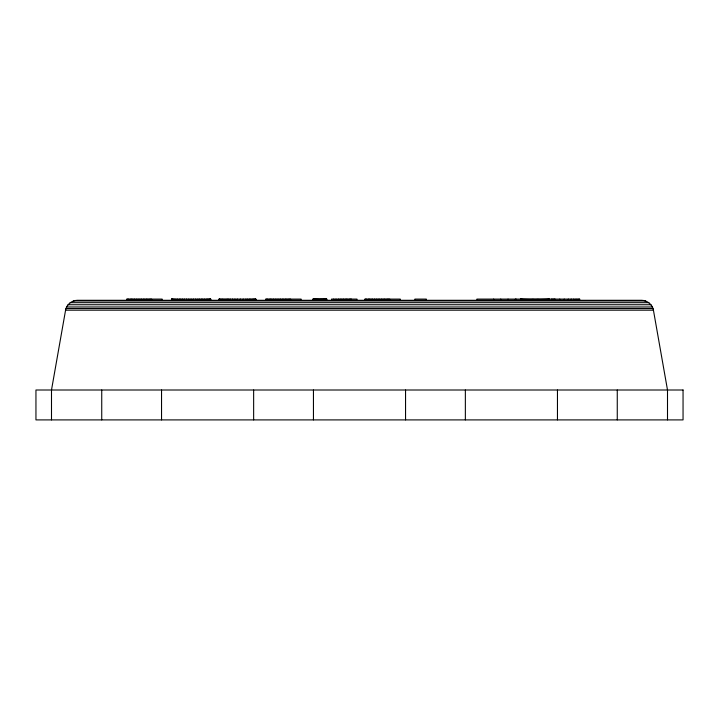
<?xml version="1.0" encoding="UTF-8"?>
<svg xmlns="http://www.w3.org/2000/svg" width="719" height="719" viewBox="0 0 719 719"><rect width="100%" height="100%" fill="white"/><g stroke="black" fill="none" stroke-linecap="round" stroke-linejoin="round"><path stroke-width="1.08" d="M667.502 419.905L667.502 390.004L653.427 310.177C652.501 304.577 647.271 300.371 641.645 300.29L77.355 300.29C71.729 300.371 66.499 304.577 65.573 310.177L51.498 390.004L51.498 419.905M171.473 299.095L210.721 299.095L210.721 300.29M255.775 299.095L255.775 300.29L255.856 299.095L218.953 299.095L218.953 300.29M326.768 299.095L312.891 299.095L312.918 300.29M73.374 300.973L645.626 300.973M70.165 302.69L648.835 302.69M68.044 304.739L650.956 304.739M66.615 306.986L652.385 306.986M65.986 308.541L653.014 308.541M65.573 310.177L653.427 310.177M617.261 390.004L617.261 419.905M579.721 300.29L579.721 299.095L476.913 299.095L476.913 300.29M579.289 299.095L579.271 300.29M578.049 299.095L578.049 300.29M576.036 299.095L576.036 300.29M573.789 299.095L573.789 300.29M571.201 299.095L571.201 300.29M568.289 299.095L568.289 300.29M564.226 299.095L564.226 300.29M559.786 299.095L559.786 300.29M557.459 390.004L557.459 419.905M555.032 299.095L555.032 300.29M554.376 299.095L554.376 300.29M553.405 299.095L553.405 300.29M552.138 299.095L552.138 300.29M551.806 299.095L551.806 300.29M549.253 299.095L549.253 300.29M549.091 299.095L549.091 300.29M548.822 299.095L548.822 300.29M548.444 299.095L548.444 300.29M547.968 299.095L547.968 300.29M547.384 299.095L547.384 300.29M546.71 299.095L546.71 300.29M545.946 299.095L545.946 300.29M545.101 299.095L545.101 300.29M544.175 299.095L544.175 300.29M543.178 299.095L543.178 300.29M542.117 299.095L542.117 300.29M541.012 299.095L541.012 300.29M539.852 299.095L539.852 300.29M538.648 299.095L538.648 300.29M537.426 299.095L537.426 300.29M536.185 299.095L536.185 300.29M534.927 299.095L534.927 300.29M533.678 299.095L533.678 300.29M532.428 299.095L532.428 300.29M531.206 299.095L531.206 300.29M530.011 299.095L530.011 300.29M528.851 299.095L528.851 300.29M527.737 299.095L527.737 300.29M526.676 299.095L526.676 300.29M525.688 299.095L525.688 300.29M524.762 299.095L524.762 300.29M523.908 299.095L523.908 300.29M523.144 299.095L523.144 300.29M522.47 299.095L522.47 300.29M521.895 299.095L521.895 300.29M521.41 299.095L521.41 300.29M521.032 299.095L521.032 300.29M520.763 299.095L520.763 300.29M520.601 299.095L520.601 300.29M516.107 299.095L516.107 300.29M515.406 299.095L515.406 300.29M508.045 299.095L508.045 300.29M500.775 299.095L500.775 300.29M493.656 299.095L493.656 300.29M465.355 390.004L465.355 419.905M426.304 300.29L426.34 299.095L414.881 299.095L414.881 300.29M405.552 390.004L405.552 419.905M400.285 300.29L400.285 299.095L364.794 299.095L364.794 300.29M389.716 299.095L389.716 300.29M388.611 299.095L388.611 300.29M387.388 299.095L387.388 300.29M386.04 299.095L386.04 300.29M384.584 299.095L384.584 300.29M383.056 299.095L383.056 300.29M381.447 299.095L381.447 300.29M379.794 299.095L379.794 300.29M378.113 299.095L378.113 300.29M376.244 299.095L376.244 300.29M374.401 299.095L374.401 300.29M372.595 299.095L372.595 300.29M371.031 299.095L371.031 300.29M369.593 299.095L369.593 300.29M368.326 299.095L368.326 300.29M366.69 299.095L366.69 300.29M365.495 299.095L365.495 300.29M356.975 300.29L356.975 299.095L331.54 299.095L331.54 300.29M351.178 299.095L351.178 300.29M350.764 299.095L350.764 300.29M349.65 299.095L349.65 300.29M347.897 299.095L347.897 300.29M346.621 299.095L346.621 300.29M345.174 299.095L345.174 300.29M343.601 299.095L343.601 300.29M341.911 299.095L341.911 300.29M340.159 299.095L340.159 300.29M338.37 299.095L338.37 300.29M336.025 299.095L336.025 300.29M333.742 299.095L333.742 300.29M326.741 299.095L326.741 300.29M326.534 299.095L326.534 300.29M326.345 299.095L326.345 300.29M326.12 299.095L326.12 300.29M325.842 299.095L325.842 300.29M325.509 299.095L325.509 300.29M325.141 299.095L325.141 300.29M324.736 299.095L324.736 300.29M324.287 299.095L324.287 300.29M323.811 299.095L323.811 300.29M323.298 299.095L323.298 300.29M322.759 299.095L322.759 300.29M322.202 299.095L322.202 300.29M321.627 299.095L321.627 300.29M321.034 299.095L321.034 300.29M320.431 299.095L320.431 300.29M319.829 299.095L319.829 300.29M319.227 299.095L319.227 300.29M318.625 299.095L318.625 300.29M318.032 299.095L318.032 300.29M317.456 299.095L317.456 300.29M316.899 299.095L316.899 300.29M316.36 299.095L316.36 300.29M315.857 299.095L315.857 300.29M315.371 299.095L315.371 300.29M314.931 299.095L314.931 300.29M314.518 299.095L314.518 300.29M314.149 299.095L314.149 300.29M313.826 299.095L313.826 300.29M313.547 299.095L313.547 300.29M313.313 299.095L313.313 300.29M313.448 390.004L313.448 419.905M313.133 299.095L313.133 300.29M301.099 300.29L301.099 299.095L265.617 299.095L265.617 300.29M290.53 299.095L290.53 300.29M289.424 299.095L289.424 300.29M288.193 299.095L288.193 300.29M286.845 299.095L286.845 300.29M285.398 299.095L285.398 300.29M283.852 299.095L283.852 300.29M282.252 299.095L282.252 300.29M280.59 299.095L280.59 300.29M278.9 299.095L278.9 300.29M277.049 299.095L277.049 300.29M275.206 299.095L275.206 300.29M273.418 299.095L273.418 300.29M271.854 299.095L271.854 300.29M270.407 299.095L270.407 300.29M269.14 299.095L269.14 300.29M267.504 299.095L267.504 300.29M266.309 299.095L266.309 300.29M255.613 299.095L255.613 300.29M255.416 299.095L255.416 300.29M254.93 299.095L254.93 300.29M254.158 299.095L254.158 300.29M253.645 390.004L253.645 419.905M253.286 299.095L253.286 300.29M252.162 299.095L252.162 300.29M250.787 299.095L250.787 300.29M249.358 299.095L249.358 300.29M247.722 299.095L247.722 300.29M245.898 299.095L245.898 300.29M243.211 299.095L243.211 300.29M240.326 299.095L240.326 300.29M237.351 299.095L237.351 300.29M234.924 299.095L234.924 300.29M232.534 299.095L232.534 300.29M230.215 299.095L230.215 300.29M228.732 299.095L228.732 300.29M227.33 299.095L227.33 300.29M226.018 299.095L226.018 300.29M223.986 299.095L223.986 300.29M222.324 299.095L222.324 300.29M221.075 299.095L221.075 300.29M219.924 299.095L219.924 300.29M219.556 299.095L219.574 300.29M219.214 299.095L219.214 300.29M210.649 299.095L210.649 300.29M210.388 299.095L210.388 300.29M209.948 299.095L209.948 300.29M209.454 299.095L209.454 300.29M208.618 299.095L208.618 300.29M207.467 299.095L207.467 300.29M206.227 299.095L206.227 300.29M204.663 299.095L204.663 300.29M202.803 299.095L202.803 300.29M201.32 299.095L201.32 300.29M199.657 299.095L199.657 300.29M197.878 299.095L197.878 300.29M195.676 299.095L195.676 300.29M193.402 299.095L193.402 300.29M191.101 299.095L191.101 300.29M188.791 299.095L188.791 300.29M186.527 299.095L186.527 300.29M184.325 299.095L184.325 300.29M182.5 299.095L182.5 300.29M180.811 299.095L180.811 300.29M179.301 299.095L179.301 300.29M177.485 299.095L177.485 300.29M175.948 299.095L175.948 300.29M174.735 299.095L174.735 300.29M173.585 299.095L173.585 300.29M172.749 299.095L172.749 300.29M172.245 299.095L172.245 300.29M171.805 299.095L171.805 300.29M171.553 299.095L171.473 300.29M162.143 300.29L162.143 299.095L126.652 299.095L126.652 300.29M161.541 390.004L161.541 419.905M151.565 299.095L151.565 300.29M150.46 299.095L150.46 300.29M149.228 299.095L149.228 300.29M147.88 299.095L147.88 300.29M146.433 299.095L146.433 300.29M144.896 299.095L144.896 300.29M143.288 299.095L143.288 300.29M141.634 299.095L141.634 300.29M139.944 299.095L139.944 300.29M138.084 299.095L138.084 300.29M136.242 299.095L136.242 300.29M134.453 299.095L134.453 300.29M132.889 299.095L132.889 300.29M131.451 299.095L131.451 300.29M130.175 299.095L130.175 300.29M128.539 299.095L128.539 300.29M127.353 299.095L127.353 300.29M101.739 390.004L101.739 419.905M683.05 390.004L35.95 390.004L35.95 419.905L683.05 419.905L683.05 390.004"/></g></svg>
